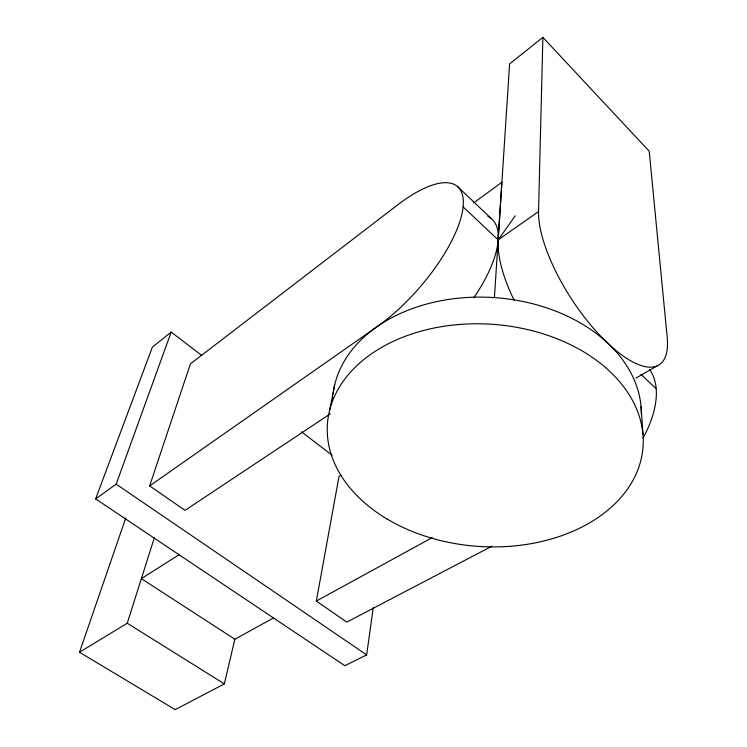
<?xml version="1.0" encoding="UTF-8"?>
<svg xmlns="http://www.w3.org/2000/svg" width="747" height="747" viewBox="0 0 747 747"><rect width="100%" height="100%" fill="white"/><g stroke="black" fill="none" stroke-linecap="round" stroke-linejoin="round"><path stroke-width="1.12" d="M542.882 37.35L649.208 151.211L667.183 337.214A103.189 37.714 57 0 1 605.528 341.09A103.189 37.714 57 0 1 538.54 211.569L542.882 37.35L509.603 63.934L498.146 239.871A100.873 40.189 57.1 0 0 514.179 300.425M494.458 297.11L501.872 182.24L473.701 202.885M201.69 355.423L171.184 332.079L152.397 347.112L95.635 498.893L344.825 665.717L366.656 654.914L373.229 607.713M491.834 546.234L346.795 622.111L316.326 601.064L339.017 476.446L340.875 475.288M329.763 409.814L334.637 385.088M125.776 517.951L79.499 652.243L175.2 709.65L224.343 683.888L234.866 639.236L273.477 617.956M79.499 652.243L127.242 623.222L154.349 537.719M149.643 485.895L190.429 363.854L397.871 204.734A101.956 37.714 -48.9 0 1 462.598 210.617A101.956 37.714 -48.9 0 1 376.862 326.85L149.643 485.895L185.041 510.35L330.239 413.866M95.635 498.893L116.168 484.149L171.184 332.079M463.112 206.882L498.146 239.871L515.253 215.818M498.146 239.871L538.54 211.569M179.037 554.732L141.37 578.645L234.866 639.236M635.94 378.057L657.248 365.853M316.326 601.064L432.242 537.607M127.242 623.222L224.343 683.888M116.168 484.149L366.656 654.914M301.545 431.841L332.051 455.194M641.01 374.424L656.193 388.72M457.388 186.376L491.377 218.656M641.047 406.508L642.952 434.231M487.875 216.369A100.21 40.497 -48.7 0 1 473.897 297.661M649.46 369.335A92.357 51.599 -47.5 0 1 643.055 438.013M641.346 413.959A154.582 111.023 3.9 0 0 545.702 307.54A154.582 111.023 3.9 0 0 376.805 326.831C362.874 336.57 350.67 349.12 342.593 364.162A154.582 111.06 3.9 0 0 333.059 394.183M332.704 398.086A154.582 111.06 3.9 0 1 332.798 396.788M386.918 518.913A158.215 111.256 4.2 0 0 641.524 457.5A158.215 111.256 4.2 0 0 427.303 329.548A158.215 111.256 4.2 0 0 386.918 518.913"/></g></svg>
